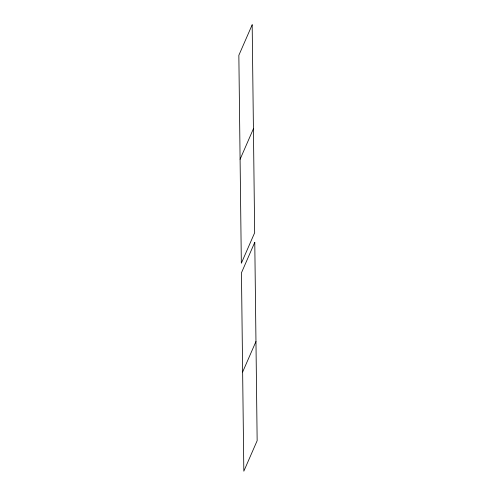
<?xml version="1.0" encoding="UTF-8"?>
<svg xmlns="http://www.w3.org/2000/svg" width="496" height="496" viewBox="0 0 496 496"><rect width="100%" height="100%" fill="white"/><g stroke="black" fill="none" stroke-linecap="round" stroke-linejoin="round"><path stroke-width="0.74" d="M240.095 159.278L253.419 128.774M242.637 372.006L255.967 341.508M252.173 24.8L238.849 55.298L241.335 263.252L254.665 232.748L252.173 24.8M254.777 242.308L241.453 272.812L243.827 471.2L257.151 440.702L254.777 242.308"/></g></svg>
